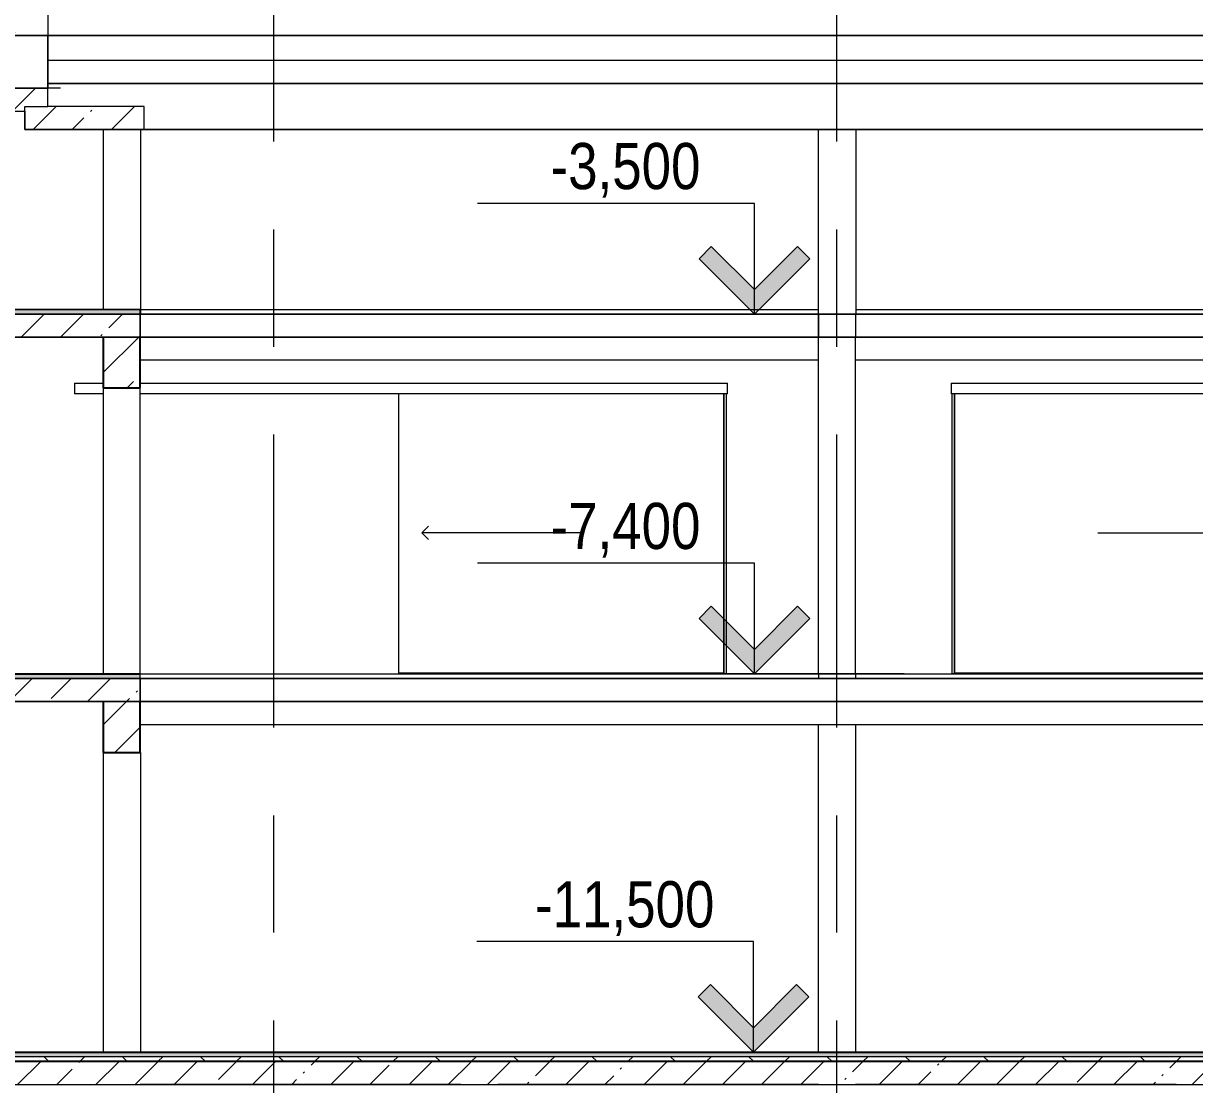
# Model space of a CAD drawing. Header units: millimetres. Extents: x -37960 to 31006, y -24503 to 30326.
# Drawn here: x -12498 to 192, y -11850 to -350 of the extents above; entities that cross this region are included whole.
import ezdxf

# ---------------------------------------------------------------- set-up
doc = ezdxf.new("R2010")
doc.units = ezdxf.units.MM
doc.linetypes.add('Осевые', pattern=[6350, 1270, -952.5, 3175, -952.5])
for name, color, linetype, lineweight in [('Высотные отметки', 7, 'Continuous', 9), ('Двери', 7, 'Continuous', 9), ('Каркас несущий', 7, 'Continuous', 9), ('Каркас несущий-1', 7, 'Continuous', 25), ('Каркас_Импост', 7, 'Continuous', 9), ('Общие ребра', 7, 'Continuous', 9), ('Основа _2_-1', 7, 'Continuous', 9), ('Отделка 1 _4_-1', 7, 'Continuous', 9), ('Панель', 7, 'Continuous', 9), ('Перекрытия', 7, 'Continuous', 9), ('Потолки', 7, 'Continuous', 9), ('Стены', 7, 'Continuous', 9), ('Структура _1_', 7, 'Continuous', 18), ('Штриховка разреза-3', 7, 'Continuous', 9)]:
    doc.layers.add(name, color=color, linetype=linetype, lineweight=lineweight)
doc.layers.add('Оси-3', color=7, linetype='Осевые', lineweight=9, true_color=0xaaaaaa)
doc.styles.add('Arial Narrow', font='ARIALN.TTF', dxfattribs={"height": 500})
pattern_1 = [(45, (-3145.5, 6475), (-424.264, 424.264), [600, -100, 20, -100]), (45, (-3145.5, 6899), (-424.264, 424.264), [])]
pattern_2 = [(0, (-3145.52, 6475), (812.8, 203.2), [67.056, -542.544, 67.056, -542.544, -3251.2]), (0, (-3145.52, 6475), (812.8, 203.2), [-1219.2, 67.056, -1152.144, 67.056, -542.544, -1422.4]), (0, (-3145.52, 6475), (812.8, 203.2), [-3048, 67.056, -339.344, 67.056, -948.944]), (120, (-2840.72, 6576.6), (-582.3764, 602.3054), [67.056, -542.544, 67.056, -3793.744]), (120, (-2840.72, 6576.6), (-582.3764, 602.3054), [-676.656, -542.544, 67.056, -1152.144, -2032]), (120, (-2840.72, 6576.6), (-582.3764, 602.3054), [-2438.4, 67.056, -542.544, 67.056, -1355.344]), (120, (-2840.72, 6576.6), (-582.3764, 602.3054), [-3115.056, -339.344, 67.056, -948.944]), (240, (-2739.12, 6983), (-230.4236, -805.5054), [67.056, -542.544, 67.056, -542.544, -3251.2]), (240, (-2739.12, 6983), (-230.4236, -805.5054), [-1219.2, 67.056, -1152.144, 67.056, -542.544, -1422.4]), (240, (-2739.12, 6983), (-230.4236, -805.5054), [-3048, 67.056, -339.344, 67.056, -948.944])]

# ---------------------------------------------------------------- blocks, each defined once
blk = doc.blocks.new('Откатные ворота - 3500мм х 3050_h_ мм-6085629-Разрез 3-3')
at = {"layer": 'Двери'}
for p, q in [((865, -5871), (794, -5800)), ((-855, -5871), (865, -5871)), ((865, -5871), (794, -5942))]:
    blk.add_line(p, q, dxfattribs=at)
at = {"layer": 'Каркас_Импост'}
for p, q in [((-2445, -4248), (3867, -4248)), ((-2445, -4248), (-2445, -4363)), ((4267, -4248), (4631, -4248)), ((4631, -4363), (4631, -4248)), ((3867, -4363), (-2445, -4363)), ((-2433, -7400), (-2433, -4363)), ((-2408, -7400), (-2408, -4363)), ((4631, -4363), (4267, -4363)), ((-2408, -7400), (-2433, -7400))]:
    blk.add_line(p, q, dxfattribs=at)
at = {"layer": 'Панель'}
for p, q in [((-2408, -4363), (-2408, -7392)), ((1118, -7392), (1118, -4363)), ((1118, -7392), (-2408, -7392))]:
    blk.add_line(p, q, dxfattribs=at)
blk = doc.blocks.new('Откатные ворота - 3500мм х 3050_h_ мм ЛЕВАЯ-8323205-Разрез 3-3')
at = {"layer": 'Двери'}
for p, q in [((-8180, -5871), (-8109, -5800)), ((-8180, -5871), (-8109, -5942)), ((-6460, -5871), (-8180, -5871))]:
    blk.add_line(p, q, dxfattribs=at)
at = {"layer": 'Каркас_Импост'}
for p, q in [((-11945, -4248), (-11635, -4248)), ((-11945, -4248), (-11945, -4363)), ((-11233, -4248), (-4869, -4248)), ((-4869, -4363), (-4869, -4248)), ((-11635, -4363), (-11945, -4363)), ((-4869, -4363), (-11233, -4363)), ((-4907, -4363), (-4907, -7400)), ((-4882, -4363), (-4882, -7400)), ((-4882, -7400), (-4907, -7400))]:
    blk.add_line(p, q, dxfattribs=at)
at = {"layer": 'Панель'}
for p, q in [((-8433, -4363), (-8433, -7392)), ((-4907, -7392), (-4907, -4363)), ((-4907, -7392), (-8433, -7392))]:
    blk.add_line(p, q, dxfattribs=at)
blk = doc.blocks.new('Высотные отметки - Высотная отметка - Стрелка-4455449-Разрез 3-3')
at = {"layer": 'Высотные отметки'}
blk.add_hatch(color=256, dxfattribs=at).paths.add_polyline_path([(-17708, 9933), (-17241, 9466), (-16774, 9933), (-16641, 9800), (-17241, 9200), (-17841, 9800)], flags=0)
for p, q in [((-17241, 10400), (-20241, 10400)), ((-17241, 9200), (-17241, 10400)), ((-17708, 9933), (-17841, 9800)), ((-17241, 9466), (-17708, 9933)), ((-16774, 9933), (-17241, 9466)), ((-16641, 9800), (-16774, 9933)), ((-17841, 9800), (-17241, 9200)), ((-17241, 9200), (-16641, 9800)), ((-16146, 9200), (-17538, 9200))]:
    blk.add_line(p, q, dxfattribs=at)

msp = doc.modelspace()

# ---------------------------------------------------------------- hatches: boundary and pattern name
at = {"layer": 'Каркас несущий'}
h = msp.add_hatch(dxfattribs=at)
h.set_pattern_fill('FP_2', color=256, style=0, pattern_type=2)
h.set_pattern_definition(pattern_1)
h.paths.add_polyline_path([(-11384.1, -4300), (-11232.9, -4300), (-11232.9, -3750), (-11632.9, -3750), (-11632.9, -4300)], flags=0)
h = msp.add_hatch(dxfattribs=at)
h.set_pattern_fill('FP_2', color=256, style=0, pattern_type=2)
h.set_pattern_definition(pattern_1)
h.paths.add_polyline_path([(-11632.9, -8250), (-11232.9, -8250), (-11232.9, -7700), (-11632.9, -7700)], flags=0)
at = {"layer": 'Штриховка разреза-3'}
h = msp.add_hatch(dxfattribs=at)
h.set_pattern_fill('FP_2', color=256, style=0, pattern_type=2)
h.set_pattern_definition(pattern_1)
h.paths.add_polyline_path([(-15732.9, -1300), (-12482.9, -1300), (-12482.9, -1250), (-12232.9, -1250), (-12232.9, -1050), (-16032.9, -1050), (-16032.9, -1300)], flags=0)
h = msp.add_hatch(dxfattribs=at)
h.set_pattern_fill('FP_2', color=256, style=0, pattern_type=2)
h.set_pattern_definition(pattern_1)
h.paths.add_polyline_path([(-11187.9, -1500), (-11187.9, -1250), (-12482.9, -1250), (-12482.9, -1500), (-11384.1, -1500)], flags=0)
h.paths.add_polyline_path([(5117.1, -1500), (5117.1, -1250), (3822.1, -1250), (3822.1, -1500), (5094.1, -1500)], flags=0)
h = msp.add_hatch(dxfattribs=at)
h.set_pattern_fill('FP_2', color=256, style=0, pattern_type=2)
h.set_pattern_definition(pattern_1)
h.paths.add_polyline_path([(-11384.1, -3750), (-11232.9, -3750), (-11232.9, -3500), (-16032.9, -3500), (-16032.9, -3750), (-11632.9, -3750)], flags=0)
h.paths.add_polyline_path([(8367.1, -3750), (8667.1, -3750), (8667.1, -3500), (3867.1, -3500), (3867.1, -3750), (7153.9, -3750)], flags=0)
h = msp.add_hatch(dxfattribs=at)
h.set_pattern_fill('FP_3', color=256, style=0, pattern_type=2)
h.set_pattern_definition(pattern_2)
h.paths.add_polyline_path([(7153.9, -3500), (8367.1, -3500), (8367.1, -3455), (3867.1, -3455), (3867.1, -3500), (5094.1, -3500)], flags=0)
h.paths.add_polyline_path([(-15503.7, -3500), (-11232.9, -3500), (-11232.9, -3455), (-15732.9, -3455), (-15732.9, -3500)], flags=0)
h = msp.add_hatch(dxfattribs=at)
h.set_pattern_fill('FP_3', color=256, style=0, pattern_type=2)
h.set_pattern_definition(pattern_2)
h.paths.add_polyline_path([(-11384.1, -7450), (-11232.9, -7450), (-11232.9, -7405), (-15732.9, -7405), (-15732.9, -7450), (-13443.9, -7450)], flags=0)
h.paths.add_polyline_path([(8183.7, -7450), (8367.1, -7450), (8367.1, -7405), (3867.1, -7405), (3867.1, -7450), (7153.9, -7450)], flags=0)
h = msp.add_hatch(dxfattribs=at)
h.set_pattern_fill('FP_2', color=256, style=0, pattern_type=2)
h.set_pattern_definition(pattern_1)
h.paths.add_polyline_path([(-11232.9, -7700), (-11232.9, -7450), (-15732.9, -7450), (-15730.9, -7700), (-11384.1, -7700)], flags=0)
h.paths.add_polyline_path([(8365.1, -7700), (8367.1, -7700), (8367.1, -7450), (3867.1, -7450), (3867.1, -7700), (8183.7, -7700)], flags=0)
h = msp.add_hatch(dxfattribs=at)
h.set_pattern_fill('FP_3', color=256, style=0, pattern_type=2)
h.set_pattern_definition(pattern_2)
h.paths.add_polyline_path([(8367.1, -11548), (8367.1, -11505), (-15732.9, -11505), (-15732.9, -11548), (8183.7, -11548)], flags=0)
h = msp.add_hatch(dxfattribs=at)
h.set_pattern_fill('FP_2', color=256, style=0, pattern_type=2)
h.set_pattern_definition(pattern_1)
h.paths.add_polyline_path([(-7264.6, -11850), (8667.1, -11850), (8667.1, -11600), (-16032.9, -11600), (-16032.9, -11850), (-7357.9, -11850)], flags=0)
h = msp.add_hatch(dxfattribs=at)
h.set_pattern_fill('FP_9', color=256, style=0, pattern_type=2)
h.set_pattern_definition([(45, (-3145.5, 6475), (-424.264, 424.264), []), (135, (-3145.5, 6475), (-424.264, -424.264), [])])
h.paths.add_polyline_path([(8367.1, -11598), (8367.1, -11548), (-15732.9, -11548), (-15732.9, -11598), (8183.7, -11598)], flags=0)

# ---------------------------------------------------------------- linework, layer by layer
at = {"layer": 'Высотные отметки'}
for p, q in [((-4092.9, -3500), (-4577.4, -3500)), ((-3095.5, -3500), (-4092.9, -3500)), ((-4206.9, -7400), (-4577.4, -7400)), ((-2953, -7400), (-4206.9, -7400)), ((-5838.1, -11500), (-2685.4, -11500)), ((-2685.4, -11500), (-4586.6, -11500))]:
    msp.add_line(p, q, dxfattribs=at)
at = {"layer": 'Каркас несущий'}
for p, q in [((-15732.9, -480), (-12232.9, -480)), ((-12232.9, -1250), (-12232.9, -480)), ((-12232.9, -480), (4867.1, -480)), ((-12232.9, -480), (-12232.9, -1050)), ((-12232.9, -1250), (-12232.9, -1000)), ((-12232.9, -1000), (4867.1, -1000)), ((-15732.9, -1050), (-12232.9, -1050)), ((-12232.9, -1500), (-11187.9, -1500)), ((-11187.9, -1500), (3822.1, -1500)), ((-11232.9, -3750), (-11632.9, -3750)), ((-11232.9, -3750), (-3882.9, -3750)), ((-11232.9, -3750), (-11232.9, -4000)), ((-3882.9, -3750), (-3482.9, -3750)), ((-3482.9, -3750), (3867.1, -3750)), ((-11230.9, -4000), (-11232.9, -4000)), ((-3884.9, -4000), (-11230.9, -4000)), ((-3480.9, -4000), (-3482.9, -4000)), ((3865.1, -4000), (-3480.9, -4000)), ((-11232.9, -7700), (-11632.9, -7700)), ((-11232.9, -7700), (3867.1, -7700)), ((-11232.9, -7700), (-11232.9, -7950)), ((3867.1, -7950), (-11232.9, -7950)), ((-7757.9, -11850), (-11232.9, -11850)), ((-3882.9, -11850), (-7357.9, -11850)), ((-7.9, -11850), (-3482.9, -11850))]:
    msp.add_line(p, q, dxfattribs=at)
at = {"layer": 'Каркас несущий-1'}
for p, q in [((-11632.9, -3750), (-11632.9, -4300)), ((-11232.9, -4300), (-11232.9, -3750)), ((-11632.9, -4300), (-11232.9, -4300)), ((-11632.9, -7700), (-11632.9, -8250)), ((-11232.9, -8250), (-11232.9, -7700)), ((-11632.9, -8250), (-11232.9, -8250))]:
    msp.add_line(p, q, dxfattribs=at)
at = {"layer": 'Общие ребра'}
for p, q in [((-11232.9, -3455), (-15732.9, -3455)), ((-11232.9, -7405), (-15732.9, -7405)), ((-11632.9, -7700), (-11232.9, -7700)), ((8367.1, -11505), (-15732.9, -11505)), ((8367.1, -11598), (-15732.9, -11598)), ((-11632.9, -11850), (-11232.9, -11850)), ((-11232.9, -11850), (-7757.9, -11850)), ((-7757.9, -11850), (-7357.9, -11850)), ((-7357.9, -11850), (-3882.9, -11850)), ((-3882.9, -11850), (-3482.9, -11850)), ((-3482.9, -11850), (-7.9, -11850)), ((-7.9, -11850), (392.1, -11850))]:
    msp.add_line(p, q, dxfattribs=at)
at = {"layer": 'Оси-3'}
for p, q in [((-9782.9, -22903.4), (-9782.9, 29000)), ((-3682.9, -22903.4), (-3682.9, 29000))]:
    msp.add_line(p, q, dxfattribs=at)
at = {"layer": 'Основа _2_-1'}
for p, q in [((-15732.9, -3500), (-11232.9, -3500)), ((-11232.9, -3500), (-11232.9, -3455)), ((-15732.9, -7450), (-11232.9, -7450)), ((-11232.9, -7450), (-11232.9, -7405))]:
    msp.add_line(p, q, dxfattribs=at)
at = {"layer": 'Отделка 1 _4_-1'}
for p, q in [((-11232.9, -3450), (-15732.9, -3450)), ((-11232.9, -3455), (-11232.9, -3450)), ((-11232.9, -7400), (-15732.9, -7400)), ((-11232.9, -7405), (-11232.9, -7400)), ((8367.1, -11500), (-15732.9, -11500))]:
    msp.add_line(p, q, dxfattribs=at)
at = {"layer": 'Перекрытия'}
for p, q in [((-12232.9, -230), (-12232.9, -480)), ((-12232.9, -230), (-12232.9, -480)), ((-12232.9, -480), (-15732.9, -480)), ((4867.1, -480), (-12232.9, -480)), ((-12232.9, -750), (4867.1, -750)), ((-12232.9, -750), (-12232.9, -1000)), ((4867.1, -1000), (-12232.9, -1000)), ((-11632.9, -3500), (-11232.9, -3500)), ((-11232.9, -3500), (-11232.9, -3750)), ((-11232.9, -3500), (-11232.9, -3750)), ((-11232.9, -3500), (-3882.9, -3500)), ((-3882.9, -3500), (-11232.9, -3500)), ((-11230.9, -3450), (-3884.9, -3450)), ((-3882.9, -3750), (-3882.9, -3500)), ((-3882.9, -3500), (-3882.9, -3750)), ((-3882.9, -3500), (-3482.9, -3500)), ((-3482.9, -3500), (-3882.9, -3500)), ((-3482.9, -3500), (-3482.9, -3750)), ((-3482.9, -3500), (-3482.9, -3750)), ((-3482.9, -3500), (3867.1, -3500)), ((3867.1, -3500), (-3482.9, -3500)), ((-3480.9, -3450), (3865.1, -3450)), ((-11232.9, -3750), (-11632.9, -3750)), ((-3482.9, -3750), (-3882.9, -3750)), ((-11232.9, -7450), (-11232.9, -7400)), ((-11232.9, -7400), (-3882.9, -7400)), ((-11232.9, -7450), (-11232.9, -7700)), ((-11232.9, -7450), (-3882.9, -7450)), ((-3882.9, -7450), (-11232.9, -7450)), ((-3882.9, -7400), (-3882.9, -7450)), ((-3882.9, -7400), (-3882.9, -7450)), ((-3882.9, -7400), (-3482.9, -7400)), ((-3882.9, -7450), (-3482.9, -7450)), ((-3482.9, -7450), (-3882.9, -7450)), ((-3482.9, -7400), (-3482.9, -7450)), ((-3482.9, -7400), (-3482.9, -7450)), ((-3482.9, -7400), (3867.1, -7400)), ((-3482.9, -7450), (3867.1, -7450)), ((3867.1, -7450), (-3482.9, -7450)), ((3867.1, -7700), (-11232.9, -7700))]:
    msp.add_line(p, q, dxfattribs=at)
at = {"layer": 'Потолки'}
for p, q in [((-12232.9, -1000), (-11232.9, -1000)), ((-11232.9, -1001), (-12232.9, -1001)), ((-11232.9, -1000), (3867.1, -1000)), ((-11232.9, -1001), (-11232.9, -1000)), ((-11232.9, -1001), (-11232.9, -1000)), ((3867.1, -1001), (-11232.9, -1001))]:
    msp.add_line(p, q, dxfattribs=at)
at = {"layer": 'Стены'}
for p, q in [((-12232.9, -480), (-14112.9, -480)), ((-12232.9, -1250), (-12232.9, -480)), ((-12482.9, -1500), (-12482.9, -1250)), ((-12482.9, -1250), (-12232.9, -1250)), ((-12482.9, -1500), (-12482.9, -1250)), ((5117.1, -1500), (-12482.9, -1500)), ((5117.1, -1500), (-12482.9, -1500)), ((-11230.9, -1500), (-11634.9, -1500)), ((-11634.9, -1500), (-11634.9, -3450)), ((-11228.9, -1500), (-11228.9, -3500)), ((-3480.9, -1500), (-3884.9, -1500)), ((-3884.9, -1500), (-3884.9, -3500)), ((-3480.9, -1500), (-3478.9, -1500)), ((-3478.9, -1500), (-3478.9, -3500)), ((-14112.9, -3500), (6747.1, -3500)), ((-14112.9, -3500), (6745.1, -3500)), ((-11634.9, -3500), (-11230.9, -3500)), ((-11228.9, -3500), (-11230.9, -3500)), ((-3884.9, -3500), (-3480.9, -3500)), ((-3478.9, -3500), (-3480.9, -3500)), ((-11632.9, -3751), (-15730.9, -3751)), ((-11632.9, -3750), (-14112.9, -3750)), ((-11632.9, -3751), (-11634.9, -3751)), ((-11634.9, -3751), (-11634.9, -7400)), ((-11232.9, -3750), (-11632.9, -3750)), ((-11632.9, -4300), (-11632.9, -3751)), ((-3882.9, -3750), (-11232.9, -3750)), ((-3482.9, -3750), (-3884.9, -3750)), ((-3884.9, -3750), (-3884.9, -7400)), ((-3482.9, -3750), (-3882.9, -3750)), ((3867.1, -3750), (-3482.9, -3750)), ((-3482.9, -7400), (-3482.9, -3750)), ((-11232.9, -4300), (-11632.9, -4300)), ((-11232.9, -7400), (-11232.9, -4300)), ((-15730.9, -7400), (-8419.9, -7400)), ((-11634.9, -7400), (-11232.9, -7400)), ((-8419.9, -7400), (-8419.9, -7392)), ((-4919.9, -7392), (-4919.9, -7400)), ((-4919.9, -7400), (-2394.9, -7400)), ((-3884.9, -7400), (-3482.9, -7400)), ((-2394.9, -7400), (-2394.9, -7392)), ((8365.1, -7700), (-14287.9, -7700)), ((-3482.9, -7950), (-3884.9, -7950)), ((-3884.9, -7950), (-3884.9, -11500)), ((-3482.9, -7950), (-3480.9, -7950)), ((-3480.9, -7950), (-3480.9, -11500)), ((-11232.9, -8250), (-11634.9, -8250)), ((-11634.9, -8250), (-11634.9, -11500)), ((-11232.9, -8250), (-11230.9, -8250)), ((-11230.9, -8250), (-11230.9, -11500)), ((-11634.9, -11500), (-11232.9, -11500)), ((-3884.9, -11500), (-3482.9, -11500))]:
    msp.add_line(p, q, dxfattribs=at)
at = {"layer": 'Структура _1_'}
for p, q in [((-12232.9, -1050), (-15730.9, -1050)), ((-12232.9, -1250), (-12232.9, -1050)), ((-11187.9, -1250), (-12232.9, -1250)), ((-11187.9, -1500), (-11187.9, -1250)), ((-15730.9, -1300), (-12482.9, -1300)), ((-12482.9, -1300), (-12482.9, -1500)), ((-12482.9, -1500), (-11187.9, -1500)), ((-11232.9, -3500), (-15732.9, -3500)), ((-11232.9, -3750), (-11232.9, -3500)), ((-15732.9, -3750), (-11632.9, -3750)), ((-11632.9, -3750), (-11232.9, -3750)), ((-11232.9, -7450), (-15732.9, -7450)), ((-11232.9, -7700), (-11232.9, -7450)), ((-15730.9, -7700), (-11632.9, -7700)), ((8367.1, -11548), (-15732.9, -11548)), ((8367.1, -11600), (-15732.9, -11600)), ((-15732.9, -11600), (8367.1, -11600)), ((-16032.9, -11850), (-11632.9, -11850))]:
    msp.add_line(p, q, dxfattribs=at)

# ---------------------------------------------------------------- block references
at = {"layer": 'Высотные отметки'}
for p in [(4051.1, -10250), (12663.7, -12700), (12663.7, -16600), (12654.5, -20700)]:
    msp.add_blockref('Высотные отметки - Высотная отметка - Стрелка-4455449-Разрез 3-3', p, dxfattribs=at)
at = {"layer": 'Двери'}
for name in ['Откатные ворота - 3500мм х 3050_h_ мм ЛЕВАЯ-8323205-Разрез 3-3', 'Откатные ворота - 3500мм х 3050_h_ мм-6085629-Разрез 3-3']:
    msp.add_blockref(name, (0, 0), dxfattribs=at)

# ---------------------------------------------------------------- texts
at = {"layer": 'Высотные отметки', "char_height": 500, "attachment_point": 1, "line_spacing_factor": 0.974696, "style": 'Arial Narrow'}
for s, insert, width in [('-3,500', (-6785.9, -1645.7), 1940.404), ('-7,400', (-6785.9, -5545.7), 1940.404), ('-11,500', (-6953.7, -9645.7), 2321.116)]:
    msp.add_mtext(s, dxfattribs=dict(at, insert=insert, width=width))

doc.saveas('drawing.dxf')
